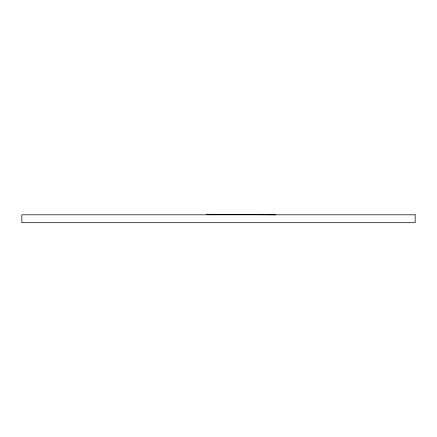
<?xml version="1.0" encoding="UTF-8"?>
<svg xmlns="http://www.w3.org/2000/svg" width="437" height="437" viewBox="0 0 437 437"><rect width="100%" height="100%" fill="white"/><g stroke="black" fill="none" stroke-linecap="round" stroke-linejoin="round"><path stroke-width="0.66" d="M206.138 214.294L275.834 214.807M415.15 214.807L21.85 214.807L21.85 222.706L415.15 222.706L415.15 214.807"/></g></svg>
